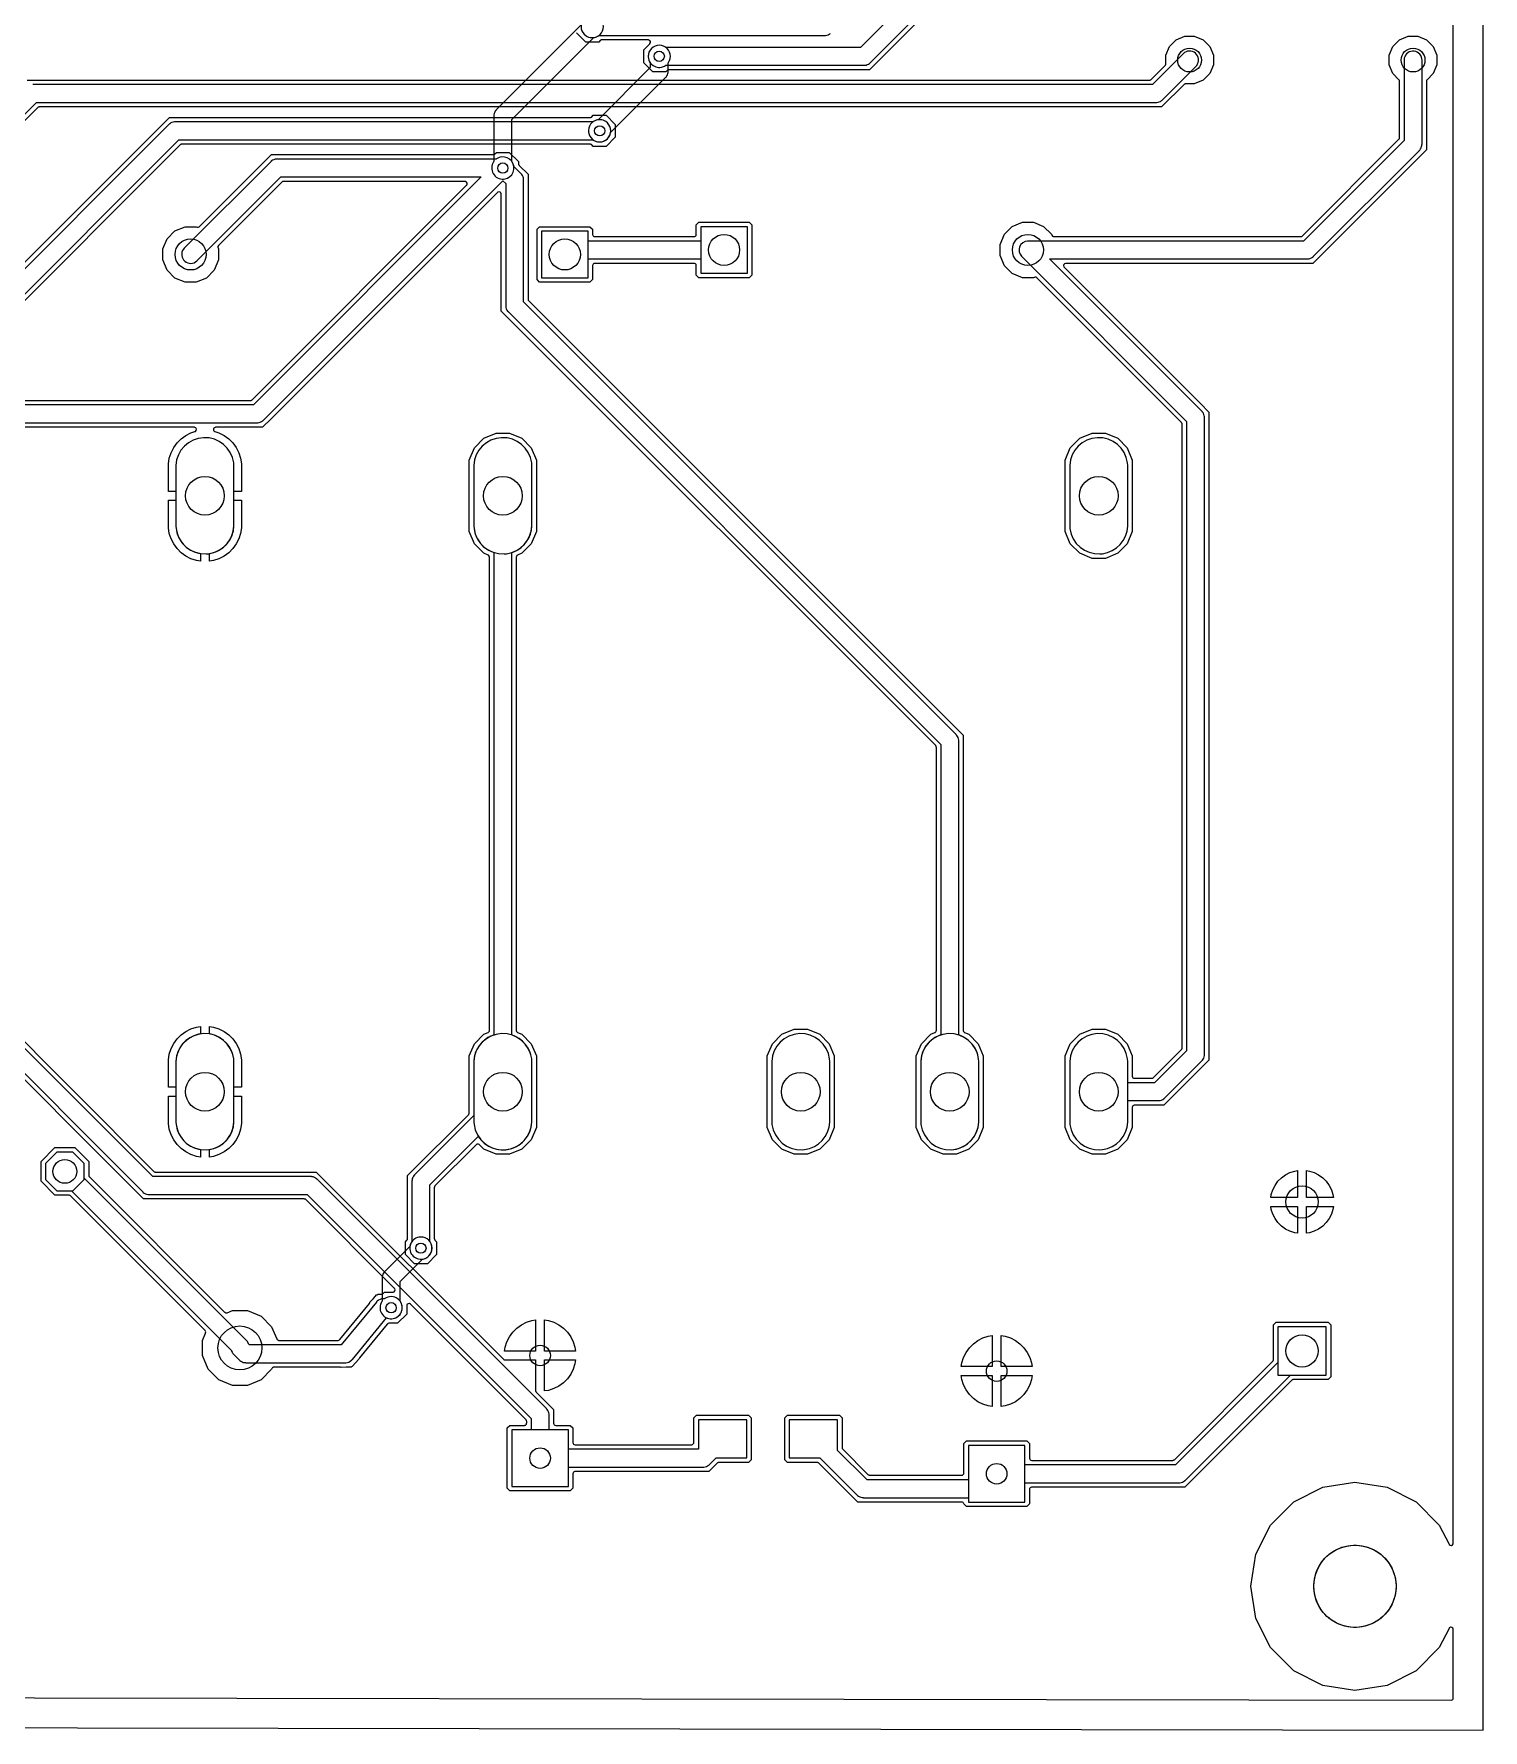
# Model space of a CAD drawing. Header units: millimetres. Extents: x 5.1 to 80.4, y -4 to 85.1.
# Drawn here: x 31 to 80.4, y -4 to 53.8 of the extents above; entities that cross this region are included whole.
import ezdxf

# ---------------------------------------------------------------- set-up
doc = ezdxf.new("R2010")
doc.units = ezdxf.units.MM

msp = doc.modelspace()

# ---------------------------------------------------------------- linework, layer by layer
at = {"layer": '16_copper'}
for points in [[(47.064, 48.904, 0.534512), (47.305, 49.487), (47.295, 49.5), (47.295, 50.928), (50.095, 53.728), (50.112, 53.73, 1), (49.964, 54.474), (49.916, 54.461, 0.26795), (49.666, 54.176), (49.664, 54.159), (46.774, 51.27), (46.767, 51.26), (46.758, 51.252, 0.144213), (46.688, 51.095), (46.687, 51.084, 0.015609), (46.686, 51.065), (46.685, 51.054), (46.685, 49.5), (46.675, 49.487, 0.621839), (47.015, 48.898)], [(50.366, 50.174, 0.303348), (50.664, 50.472), (50.666, 50.489), (52.54, 52.362), (52.547, 52.372), (52.556, 52.38, 0.144213), (52.626, 52.537), (52.627, 52.548, 0.015609), (52.628, 52.567), (52.629, 52.578), (52.629, 52.862), (52.639, 52.875, 1), (52.009, 53.297), (51.984, 53.254, 0.267949), (52.009, 52.875), (52.019, 52.862), (52.019, 52.704), (50.235, 50.92), (50.218, 50.918, 0.936602), (50.317, 50.168)], [(36.959, 36.126, 0.36397), (37.821, 37.066), (37.821, 39.134), (37.813, 39.22, 0.916332), (35.839, 39.134), (35.839, 37.066), (35.847, 36.98, 0.388879), (36.873, 36.119)], [(47.119, 36.126, 0.36397), (47.981, 37.066), (47.981, 39.134), (47.973, 39.22, 0.916332), (45.999, 39.134), (45.999, 37.066), (46.007, 36.98, 0.388879), (47.033, 36.119)], [(67.439, 36.126, 0.36397), (68.301, 37.066), (68.301, 39.134), (68.293, 39.22, 0.916332), (66.319, 39.134), (66.319, 37.066), (66.327, 36.98, 0.388879), (67.353, 36.119)], [(36.959, 15.806, 0.36397), (37.821, 16.746), (37.821, 18.814), (37.813, 18.9, 0.916332), (35.839, 18.814), (35.839, 16.746), (35.847, 16.66, 0.388879), (36.873, 15.799)], [(47.119, 15.806, 0.36397), (47.981, 16.746), (47.981, 18.814), (47.973, 18.9, 0.916332), (45.999, 18.814), (45.999, 16.746), (46.007, 16.66, 0.388879), (47.033, 15.799)], [(57.279, 15.806, 0.36397), (58.141, 16.746), (58.141, 18.814), (58.133, 18.9, 0.916332), (56.159, 18.814), (56.159, 16.746), (56.167, 16.66, 0.388879), (57.193, 15.799)], [(62.359, 15.806, 0.36397), (63.221, 16.746), (63.221, 18.814), (63.213, 18.9, 0.916332), (61.239, 18.814), (61.239, 16.746), (61.247, 16.66, 0.388879), (62.273, 15.799)], [(67.439, 15.806, 0.36397), (68.301, 16.746), (68.301, 18.814), (68.293, 18.9, 0.916332), (66.319, 18.814), (66.319, 16.746), (66.327, 16.66, 0.388879), (67.353, 15.799)], [(43.254, 10.042, 0.534512), (43.495, 10.625), (43.485, 10.638), (43.485, 11.304), (44.253, 12.072), (44.27, 12.074, 1), (44.122, 12.818), (44.074, 12.805, 0.26795), (43.824, 12.52), (43.822, 12.503), (42.964, 11.646), (42.957, 11.636), (42.948, 11.628, 0.144213), (42.878, 11.471), (42.877, 11.46, 0.015609), (42.876, 11.441), (42.875, 11.43), (42.875, 10.638), (42.865, 10.625, 0.621839), (43.205, 10.036)]]:
    msp.add_lwpolyline(points, format="xyb", close=True, dxfattribs=at)
for points in [[(49.898, 47.125), (48.308, 47.125), (48.308, 45.535), (49.898, 45.535)], [(55.33, 47.277), (53.74, 47.277), (53.74, 45.687), (55.33, 45.687)], [(32.715, 14.789), (32.715, 15.336), (32.328, 15.723), (31.781, 15.723), (31.394, 15.336), (31.394, 14.789), (31.781, 14.402), (32.328, 14.402)], [(75.069, 9.766), (73.419, 9.766), (73.419, 8.116), (75.069, 8.116)], [(49.225, 6.251), (47.295, 6.251), (47.295, 4.321), (49.225, 4.321)], [(64.795, 5.718), (62.865, 5.718), (62.865, 3.787), (64.795, 3.787)]]:
    msp.add_lwpolyline(points, close=True, dxfattribs=at)
at = {"layer": '1_copper'}
for points in [[(10.306, -2.854), (79.324, -2.97), (79.33, -2.969, 0.392815), (79.401, -2.894), (79.401, -0.557), (79.4, -0.553), (79.4, -0.549, 0.645589), (79.268, -0.505), (79.264, -0.511), (79.26, -0.516, 0.022656), (79.257, -0.522), (78.924, -1.175), (78.137, -1.962), (77.146, -2.467), (76.048, -2.641), (74.949, -2.467), (73.958, -1.962), (73.172, -1.175), (72.667, -0.184), (72.493, 0.914), (72.667, 2.013), (73.172, 3.004), (73.958, 3.79), (74.949, 4.295), (76.048, 4.469), (77.146, 4.295), (78.137, 3.79), (78.924, 3.004), (79.257, 2.351), (79.259, 2.348), (79.26, 2.344, 0.645601), (79.398, 2.365), (79.399, 2.372), (79.4, 2.379, 0.022652), (79.401, 2.385), (79.401, 79.452)], [(63.03, 57.239), (59.183, 53.391), (52.548, 53.391), (52.535, 53.401, 1), (52.113, 52.771), (52.156, 52.746, 0.131651), (52.349, 52.708), (52.398, 52.714, 0.098492), (52.535, 52.771), (52.548, 52.781), (59.309, 52.781), (59.321, 52.782), (59.333, 52.782, 0.144215), (59.494, 52.844), (59.502, 52.851, 0.015626), (59.516, 52.863), (59.525, 52.87), (63.372, 56.718)], [(62.851, 55.981), (59.789, 52.919), (59.789, 52.919), (59.498, 52.629), (52.649, 52.629), (52.64, 52.628), (52.632, 52.627, 0.087654), (52.607, 52.617), (52.602, 52.612), (52.595, 52.606), (52.544, 52.555), (52.104, 52.555), (51.793, 52.866), (51.793, 53.306), (52.002, 53.515), (52.004, 53.517), (52.006, 53.519, 0.54841), (51.969, 53.642), (51.961, 53.643), (51.953, 53.645, 0.01577), (51.948, 53.645), (50.363, 53.645), (50.354, 53.644), (50.346, 53.643, 0.087654), (50.321, 53.633), (50.316, 53.628), (50.309, 53.622), (50.258, 53.571), (49.818, 53.571), (49.507, 53.882)], [(50.249, 54.417, 1), (49.827, 53.787), (49.87, 53.762, 0.131651), (50.063, 53.724), (50.112, 53.73, 0.098492), (50.249, 53.787), (50.262, 53.797), (57.974, 53.797), (57.986, 53.798), (57.998, 53.798, 0.144215), (58.159, 53.86)], [(28.016, 48.439), (31.089, 51.511), (69.266, 51.511), (69.278, 51.512), (69.29, 51.512, 0.144215), (69.451, 51.574), (69.459, 51.581, 0.015626), (69.473, 51.593), (69.481, 51.6), (70.624, 52.743), (70.653, 52.776, 0.930833), (70.193, 53.175), (69.14, 52.121), (30.963, 52.121)], [(30.773, 52.273), (69.045, 52.273), (69.053, 52.274), (69.062, 52.275, 0.087654), (69.086, 52.285), (69.092, 52.29), (69.099, 52.296), (69.574, 52.77), (69.579, 52.777), (69.584, 52.784, 0.087651), (69.594, 52.808), (69.595, 52.816), (69.596, 52.824), (69.596, 53.121), (69.72, 53.419), (69.948, 53.648), (70.247, 53.772), (70.57, 53.772), (70.869, 53.648), (71.098, 53.419), (71.222, 53.121), (71.222, 52.797), (71.098, 52.499), (70.869, 52.27), (70.57, 52.146), (70.274, 52.146), (70.266, 52.145), (70.257, 52.144, 0.087654), (70.233, 52.134), (70.227, 52.129), (70.22, 52.124), (69.455, 51.359), (31.184, 51.359), (31.175, 51.358), (31.167, 51.357, 0.087654), (31.142, 51.347), (31.137, 51.342), (31.13, 51.336), (28.191, 48.398)], [(29.297, 44.676), (35.625, 51.003), (49.967, 51.003), (49.976, 51.004), (49.984, 51.005, 0.087654), (50.009, 51.015), (50.014, 51.02), (50.021, 51.026), (50.072, 51.077), (50.512, 51.077), (50.823, 50.766), (50.823, 50.326), (50.512, 50.015), (50.072, 50.015), (50.021, 50.066), (50.014, 50.072), (50.008, 50.077, 0.087651), (49.983, 50.087), (49.976, 50.088), (49.967, 50.089), (36.035, 50.089), (36.027, 50.088), (36.018, 50.087, 0.087654), (35.994, 50.077), (35.988, 50.072), (35.981, 50.066), (29.653, 43.739)], [(29.68, 43.98), (35.94, 50.241), (50.068, 50.241), (50.081, 50.231, 1), (50.503, 50.861), (50.46, 50.886, 0.267949), (50.081, 50.861), (50.068, 50.851), (35.814, 50.851), (35.802, 50.85), (35.79, 50.85, 0.144215), (35.629, 50.788), (35.621, 50.781, 0.015626), (35.607, 50.769), (35.598, 50.762), (29.338, 44.501)], [(24.195, 41.351), (38.387, 41.351), (38.395, 41.352), (38.404, 41.353, 0.087654), (38.428, 41.363), (38.434, 41.368), (38.441, 41.374), (45.756, 48.689), (45.758, 48.691), (45.76, 48.693, 0.54841), (45.723, 48.816), (45.714, 48.817), (45.707, 48.819, 0.01577), (45.702, 48.819), (39.51, 48.819), (39.502, 48.818), (39.493, 48.817, 0.087654), (39.469, 48.807), (39.463, 48.802), (39.456, 48.796), (37.293, 46.634), (37.292, 46.632), (37.291, 46.631, 0.218349), (37.271, 46.571), (37.274, 46.56), (37.276, 46.553, 0.00548), (37.277, 46.55), (37.29, 46.518), (37.29, 46.141), (37.146, 45.793), (36.879, 45.526), (36.531, 45.382), (36.154, 45.382), (35.806, 45.526), (35.54, 45.793), (35.395, 46.141), (35.395, 46.518), (35.54, 46.866), (35.806, 47.133), (36.154, 47.277), (36.531, 47.277), (36.564, 47.264, 0.229647), (36.63, 47.267), (36.639, 47.274), (36.645, 47.278, 0.007896), (36.647, 47.28), (39.1, 49.733), (46.665, 49.733), (46.674, 49.734), (46.682, 49.735, 0.087654), (46.707, 49.745), (46.712, 49.75), (46.719, 49.756), (46.77, 49.807), (47.21, 49.807), (47.521, 49.496), (47.521, 49.424), (47.522, 49.415), (47.522, 49.407, 0.072842), (47.533, 49.382), (47.538, 49.377), (47.543, 49.37), (47.56, 49.352), (47.56, 49.352), (47.851, 49.062), (47.851, 44.804), (47.851, 44.798), (47.851, 44.796), (47.852, 44.795), (47.852, 44.787, 0.087654), (47.863, 44.763), (47.868, 44.757), (47.873, 44.75), (62.687, 29.936), (62.687, 19.869), (62.687, 19.868), (62.687, 19.866, 0.218346), (62.716, 19.809), (62.725, 19.804), (62.732, 19.8, 0.00789), (62.734, 19.799), (62.877, 19.74), (63.199, 19.418), (63.373, 18.998), (63.373, 16.562), (63.199, 16.142), (62.877, 15.82), (62.457, 15.646), (62.003, 15.646), (61.583, 15.82), (61.261, 16.142), (61.087, 16.562), (61.087, 18.998), (61.261, 19.418), (61.583, 19.74), (61.726, 19.799), (61.727, 19.8), (61.729, 19.8, 0.21835), (61.77, 19.849), (61.771, 19.859), (61.773, 19.867, 0.007886), (61.773, 19.869), (61.773, 29.526), (61.772, 29.534), (61.771, 29.543, 0.087654), (61.761, 29.567), (61.756, 29.573), (61.75, 29.58), (46.936, 44.394), (46.936, 48.392), (46.936, 48.394), (46.936, 48.397, 0.54841), (46.823, 48.458), (46.816, 48.453), (46.81, 48.449, 0.015772), (46.806, 48.446), (39.088, 40.727), (38.797, 40.437), (37.196, 40.437), (37.186, 40.435), (37.176, 40.434, 0.65539), (37.155, 40.296), (37.162, 40.293), (37.172, 40.288), (37.308, 40.244), (37.482, 40.155), (37.641, 40.04), (37.779, 39.901), (37.894, 39.743), (37.983, 39.568), (38.044, 39.382), (38.075, 39.189), (38.075, 38.252), (37.821, 38.252), (37.821, 39.134), (37.813, 39.22, 0.916332), (35.839, 39.134), (35.839, 38.252), (35.585, 38.252), (35.585, 39.189), (35.616, 39.382), (35.677, 39.568), (35.766, 39.743), (35.881, 39.901), (36.019, 40.04), (36.178, 40.155), (36.352, 40.244), (36.488, 40.288), (36.497, 40.292), (36.506, 40.297, 0.655392), (36.483, 40.434), (36.475, 40.435), (36.464, 40.437), (24.605, 40.437)], [(24.51, 40.589), (38.608, 40.589), (38.62, 40.59), (38.632, 40.59, 0.144215), (38.793, 40.652), (38.801, 40.659, 0.015626), (38.815, 40.671), (38.824, 40.678), (46.99, 48.845), (47.089, 48.746), (47.089, 44.583), (47.089, 44.571), (47.09, 44.559, 0.144215), (47.151, 44.398), (47.158, 44.39, 0.015626), (47.17, 44.376), (47.178, 44.368), (61.925, 29.62), (61.925, 19.714), (61.851, 19.687, 0.291474), (61.239, 18.814), (61.239, 16.746), (61.247, 16.66, 0.916332), (63.221, 16.746), (63.221, 18.814), (63.213, 18.9, 0.289544), (62.535, 19.714), (62.535, 29.747), (62.534, 29.759), (62.534, 29.771, 0.144215), (62.472, 29.931), (62.465, 29.939, 0.015626), (62.453, 29.954), (62.446, 29.962), (47.698, 44.709), (47.698, 48.873), (47.697, 48.885), (47.697, 48.897, 0.144215), (47.636, 49.057), (47.629, 49.065, 0.015626), (47.616, 49.08), (47.609, 49.088), (47.364, 49.333), (47.362, 49.35, 0.534512), (46.779, 49.591), (46.766, 49.581), (39.289, 49.581), (39.277, 49.58), (39.265, 49.58, 0.144215), (39.104, 49.518), (39.096, 49.511, 0.015626), (39.082, 49.499), (39.074, 49.492), (36.127, 46.545), (36.099, 46.512, 0.930833), (36.558, 46.114), (39.415, 48.971), (46.254, 48.971), (38.482, 41.199), (24.384, 41.199)], [(29.664, 20.487), (35.092, 15.059), (35.099, 15.054), (35.105, 15.049, 0.087651), (35.13, 15.039), (35.137, 15.038), (35.146, 15.037), (40.629, 15.037), (47.01, 8.656), (47.017, 8.651), (47.023, 8.645, 0.087651), (47.048, 8.635), (47.055, 8.635), (47.064, 8.633), (48.108, 8.633), (48.108, 7.589), (48.109, 7.581), (48.109, 7.573, 0.087654), (48.12, 7.548), (48.125, 7.543), (48.13, 7.536), (48.717, 6.948), (48.717, 6.48), (48.718, 6.474, 0.392588), (48.793, 6.403), (49.288, 6.403), (49.378, 6.314), (49.378, 5.819), (49.378, 5.814, 0.392588), (49.454, 5.743), (53.429, 5.743), (53.434, 5.744, 0.392588), (53.505, 5.819), (53.505, 6.657), (53.594, 6.746), (55.371, 6.746), (55.46, 6.657), (55.46, 5.23), (55.371, 5.141), (54.358, 5.141), (54.35, 5.14), (54.341, 5.139, 0.087654), (54.317, 5.129), (54.311, 5.124), (54.304, 5.119), (54.014, 4.829), (49.454, 4.829), (49.448, 4.828, 0.392588), (49.378, 4.752), (49.378, 4.257), (49.288, 4.168), (47.232, 4.168), (47.142, 4.257), (47.142, 6.314), (47.232, 6.403), (47.727, 6.403), (47.732, 6.404, 0.353397), (47.802, 6.469), (47.802, 6.474), (47.803, 6.48), (47.803, 6.538, 0.14431), (47.791, 6.579), (47.786, 6.585), (47.78, 6.592), (43.841, 10.532), (43.838, 10.533), (43.837, 10.536, 0.54841), (43.713, 10.499), (43.712, 10.49), (43.711, 10.483, 0.01577), (43.711, 10.478), (43.711, 10.194), (43.4, 9.883), (43.106, 9.883), (43.105, 9.883), (43.104, 9.883, 0.144311), (43.063, 9.87), (43.054, 9.862), (43.048, 9.857, 0.005734), (43.047, 9.856), (42.099, 8.702), (42.097, 8.698), (42.093, 8.694, 0.089796), (42.082, 8.662), (42.082, 8.658), (42.082, 8.656), (41.966, 8.54), (41.964, 8.537), (41.961, 8.534), (41.857, 8.408), (41.855, 8.407), (41.85, 8.407, 0.089796), (41.819, 8.392), (41.816, 8.389), (41.814, 8.387), (41.651, 8.387), (41.647, 8.387), (41.643, 8.387), (41.48, 8.371), (41.478, 8.373), (41.474, 8.376, 0.141394), (41.434, 8.387), (39.185, 8.387), (39.184, 8.387), (39.182, 8.387, 0.144301), (39.141, 8.373), (39.135, 8.367), (39.128, 8.361, 0.007962), (39.126, 8.358), (39.12, 8.349), (39.116, 8.343, 0.006263), (39.115, 8.34), (39.106, 8.319), (38.747, 7.959), (38.277, 7.765), (37.769, 7.765), (37.3, 7.959), (36.94, 8.319), (36.746, 8.788), (36.746, 9.296), (36.852, 9.552), (36.852, 9.554), (36.853, 9.555, 0.218355), (36.848, 9.619), (36.841, 9.627), (36.837, 9.633, 0.007882), (36.835, 9.635), (32.243, 14.227), (32.237, 14.232), (32.23, 14.238, 0.087651), (32.206, 14.248), (32.198, 14.248), (32.189, 14.249), (31.718, 14.249), (31.242, 14.726), (31.242, 15.399), (31.718, 15.875), (32.391, 15.875), (32.868, 15.399), (32.868, 14.928), (32.869, 14.919), (32.869, 14.911, 0.087654), (32.88, 14.886), (32.885, 14.881), (32.89, 14.874), (37.503, 10.261), (37.504, 10.26), (37.505, 10.258, 0.218345), (37.566, 10.239), (37.576, 10.241), (37.584, 10.243, 0.007884), (37.586, 10.244), (37.769, 10.32), (38.277, 10.32), (38.747, 10.125), (39.106, 9.766), (39.279, 9.349), (39.28, 9.347), (39.28, 9.346, 0.21835), (39.329, 9.305), (39.339, 9.303), (39.347, 9.302, 0.007886), (39.349, 9.302), (41.373, 9.302), (41.374, 9.302), (41.375, 9.302, 0.144311), (41.416, 9.315), (41.424, 9.323), (41.43, 9.328, 0.005734), (41.431, 9.33), (42.44, 10.557), (42.442, 10.561), (42.446, 10.564, 0.089796), (42.457, 10.596), (42.457, 10.601), (42.457, 10.603), (42.573, 10.719), (42.575, 10.722), (42.578, 10.724), (42.682, 10.851), (42.684, 10.852), (42.689, 10.852, 0.089796), (42.72, 10.867), (42.723, 10.87), (42.725, 10.871), (42.855, 10.871), (42.864, 10.872), (42.872, 10.873, 0.087654), (42.897, 10.883), (42.902, 10.888), (42.909, 10.894), (42.96, 10.945), (43.244, 10.945), (43.247, 10.945), (43.249, 10.945, 0.54841), (43.31, 11.058), (43.305, 11.065), (43.301, 11.071, 0.015772), (43.298, 11.075), (40.272, 14.1), (40.265, 14.105), (40.259, 14.111, 0.087651), (40.234, 14.121), (40.227, 14.121), (40.218, 14.122), (34.736, 14.122), (28.718, 20.14)], [(28.969, 20.104), (34.709, 14.364), (34.719, 14.356), (34.727, 14.348, 0.144213), (34.884, 14.278), (34.895, 14.277, 0.015609), (34.914, 14.276), (34.925, 14.275), (40.313, 14.275), (47.955, 6.633), (47.955, 6.251), (47.295, 6.251), (47.295, 4.321), (49.225, 4.321), (49.225, 4.981), (53.825, 4.981), (53.837, 4.982), (53.848, 4.982, 0.144215), (54.009, 5.043), (54.017, 5.05, 0.015626), (54.032, 5.063), (54.04, 5.07), (54.263, 5.294), (55.307, 5.294), (55.307, 6.594), (53.657, 6.594), (53.657, 5.591), (49.225, 5.591), (49.225, 6.251), (48.565, 6.251), (48.565, 6.759), (48.564, 6.771), (48.564, 6.783, 0.144215), (48.502, 6.944), (48.495, 6.952, 0.015626), (48.483, 6.966), (48.476, 6.974), (40.655, 14.795), (40.646, 14.803), (40.637, 14.811, 0.144213), (40.48, 14.882), (40.47, 14.882, 0.015609), (40.451, 14.884), (40.439, 14.884), (35.051, 14.884), (29.489, 20.446)]]:
    msp.add_lwpolyline(points, format="xyb", dxfattribs=at)
for points in [[(67.083, 15.646), (66.663, 15.82), (66.341, 16.142), (66.167, 16.562), (66.167, 18.998), (66.341, 19.418), (66.663, 19.74), (67.083, 19.914), (67.537, 19.914), (67.957, 19.74), (68.279, 19.418), (68.453, 18.998), (68.453, 18.313), (68.454, 18.308, 0.392588), (68.529, 18.237), (69.121, 18.237), (69.129, 18.238), (69.138, 18.239, 0.087654), (69.162, 18.249), (69.168, 18.254), (69.175, 18.26), (70.132, 19.217), (70.138, 19.224), (70.143, 19.23, 0.087651), (70.153, 19.255), (70.154, 19.262), (70.155, 19.271), (70.155, 40.544), (70.154, 40.55, 0.008225), (70.154, 40.553), (70.154, 40.553), (70.153, 40.561, 0.087654), (70.143, 40.586), (70.138, 40.591), (70.132, 40.598), (65.199, 45.532), (65.198, 45.532), (65.197, 45.534, 0.218349), (65.136, 45.553), (65.126, 45.551), (65.119, 45.549, 0.00548), (65.116, 45.548), (65.084, 45.535), (64.707, 45.535), (64.359, 45.679), (64.092, 45.945), (63.948, 46.294), (63.948, 46.67), (64.092, 47.019), (64.359, 47.285), (64.707, 47.429), (65.084, 47.429), (65.432, 47.285), (65.699, 47.019), (65.712, 46.986), (65.712, 46.986), (65.713, 46.985), (65.713, 46.984), (65.713, 46.983, 0.21835), (65.762, 46.942), (65.772, 46.941), (65.78, 46.939, 0.007896), (65.782, 46.939), (74.201, 46.939), (74.209, 46.94), (74.218, 46.941, 0.087654), (74.242, 46.951), (74.248, 46.956), (74.255, 46.962), (77.549, 50.256), (77.554, 50.263), (77.56, 50.269, 0.087651), (77.57, 50.294), (77.57, 50.301), (77.572, 50.31), (77.572, 52.235), (77.57, 52.244), (77.57, 52.252, 0.087654), (77.559, 52.276), (77.555, 52.282), (77.549, 52.289), (77.34, 52.499), (77.216, 52.797), (77.216, 53.121), (77.34, 53.419), (77.568, 53.648), (77.867, 53.772), (78.19, 53.772), (78.489, 53.648), (78.718, 53.419), (78.842, 53.121), (78.842, 52.797), (78.718, 52.499), (78.508, 52.289), (78.503, 52.282), (78.498, 52.276, 0.087651), (78.488, 52.251), (78.487, 52.244), (78.486, 52.235), (78.486, 49.899), (74.611, 46.025), (66.183, 46.025), (66.18, 46.024), (66.177, 46.025, 0.54841), (66.117, 45.911), (66.122, 45.904), (66.126, 45.898, 0.015772), (66.129, 45.895), (70.779, 41.245), (71.069, 40.955), (71.069, 18.861), (69.531, 17.323), (68.529, 17.323), (68.524, 17.322, 0.392588), (68.453, 17.247), (68.453, 16.562), (68.279, 16.142), (67.957, 15.82), (67.537, 15.646)], [(67.439, 15.806, 0.36397), (68.301, 16.746), (68.301, 17.475), (69.342, 17.475), (69.354, 17.476), (69.366, 17.476, 0.144215), (69.527, 17.538), (69.535, 17.545, 0.015626), (69.549, 17.557), (69.558, 17.564), (70.828, 18.834), (70.835, 18.844), (70.844, 18.852, 0.144213), (70.914, 19.009), (70.915, 19.02, 0.015609), (70.916, 19.039), (70.917, 19.05), (70.917, 40.765), (70.916, 40.777), (70.916, 40.789, 0.144215), (70.854, 40.95), (70.847, 40.958, 0.015626), (70.835, 40.972), (70.828, 40.981), (65.631, 46.177), (74.422, 46.177), (74.434, 46.178), (74.446, 46.178, 0.144215), (74.607, 46.24), (74.615, 46.247, 0.015626), (74.629, 46.259), (74.638, 46.266), (78.244, 49.873), (78.252, 49.882), (78.261, 49.891, 0.144213), (78.331, 50.048), (78.332, 50.059, 0.015609), (78.333, 50.078), (78.334, 50.089), (78.334, 52.959), (78.33, 53.003, 0.930834), (77.724, 52.959), (77.724, 50.215), (74.296, 46.787), (64.895, 46.787), (64.884, 46.786, 0.654877), (64.68, 46.266), (70.307, 40.639), (70.307, 19.176), (69.216, 18.085), (68.301, 18.085), (68.301, 18.814), (68.293, 18.9, 0.916332), (66.319, 18.814), (66.319, 16.746), (66.327, 16.66, 0.388879), (67.353, 15.799)], [(48.245, 45.382), (48.155, 45.471), (48.155, 47.188), (48.245, 47.277), (49.961, 47.277), (50.05, 47.188), (50.05, 47.015), (50.051, 47.01, 0.392588), (50.126, 46.939), (53.512, 46.939), (53.517, 46.94, 0.334879), (53.586, 47), (53.587, 47.005), (53.587, 47.007), (53.587, 47.007), (53.587, 47.01), (53.588, 47.015), (53.588, 47.34), (53.677, 47.429), (55.394, 47.429), (55.483, 47.34), (55.483, 45.624), (55.394, 45.535), (53.677, 45.535), (53.588, 45.624), (53.588, 45.949), (53.587, 45.954, 0.392588), (53.512, 46.025), (50.126, 46.025), (50.121, 46.024, 0.392588), (50.05, 45.949), (50.05, 45.471), (49.961, 45.382)], [(43.976, 11.915), (43.665, 12.226), (43.665, 12.666), (43.716, 12.717), (43.722, 12.724), (43.727, 12.73, 0.087651), (43.737, 12.755), (43.738, 12.762), (43.739, 12.771), (43.739, 14.921), (45.825, 17.007), (45.83, 17.014), (45.835, 17.021, 0.087651), (45.845, 17.045), (45.846, 17.052), (45.847, 17.061), (45.847, 18.998), (46.021, 19.418), (46.343, 19.74), (46.486, 19.799), (46.487, 19.8), (46.489, 19.8, 0.21835), (46.53, 19.849), (46.531, 19.859), (46.533, 19.867, 0.007886), (46.533, 19.869), (46.533, 36.011), (46.533, 36.012), (46.533, 36.014, 0.218346), (46.504, 36.071), (46.495, 36.076), (46.488, 36.08, 0.00789), (46.486, 36.081), (46.343, 36.14), (46.021, 36.462), (45.847, 36.882), (45.847, 39.318), (46.021, 39.738), (46.343, 40.06), (46.763, 40.234), (47.217, 40.234), (47.637, 40.06), (47.959, 39.738), (48.133, 39.318), (48.133, 36.882), (47.959, 36.462), (47.637, 36.14), (47.494, 36.081), (47.493, 36.08), (47.491, 36.08, 0.21835), (47.45, 36.031), (47.449, 36.021), (47.447, 36.013, 0.007886), (47.447, 36.011), (47.447, 19.869), (47.447, 19.868), (47.447, 19.866, 0.218346), (47.476, 19.809), (47.485, 19.804), (47.492, 19.8, 0.00789), (47.494, 19.799), (47.637, 19.74), (47.959, 19.418), (48.133, 18.998), (48.133, 16.562), (47.959, 16.142), (47.637, 15.82), (47.217, 15.646), (46.763, 15.646), (46.343, 15.82), (46.191, 15.972), (46.186, 15.976, 0.39257), (46.083, 15.972), (44.676, 14.565), (44.67, 14.558), (44.665, 14.552, 0.087651), (44.655, 14.527), (44.654, 14.52), (44.653, 14.511), (44.653, 12.771), (44.654, 12.762), (44.655, 12.754, 0.087654), (44.665, 12.729), (44.67, 12.724), (44.676, 12.717), (44.727, 12.666), (44.727, 12.226), (44.416, 11.915)], [(44.27, 12.074, 0.534512), (44.511, 12.657), (44.501, 12.67), (44.501, 14.606), (46.153, 16.258), (46.154, 16.257, 0.73323), (47.981, 16.746), (47.981, 18.814), (47.973, 18.9, 0.289544), (47.295, 19.714), (47.295, 36.166), (47.369, 36.193, 0.291474), (47.981, 37.066), (47.981, 39.134), (47.973, 39.22, 0.916332), (45.999, 39.134), (45.999, 37.066), (46.007, 36.98, 0.289544), (46.685, 36.166), (46.685, 19.714), (46.611, 19.687, 0.291474), (45.999, 18.814), (45.999, 16.966), (43.98, 14.948), (43.973, 14.938), (43.964, 14.93, 0.144213), (43.894, 14.773), (43.893, 14.762, 0.015609), (43.892, 14.743), (43.891, 14.732), (43.891, 12.67), (43.881, 12.657, 0.621839), (44.221, 12.068)], [(67.439, 36.126, 0.36397), (68.301, 37.066), (68.301, 39.134), (68.293, 39.22, 0.916332), (66.319, 39.134), (66.319, 37.066), (66.327, 36.98, 0.388879), (67.353, 36.119)], [(36.539, 35.895), (36.352, 35.956), (36.178, 36.045), (36.019, 36.16), (35.881, 36.299), (35.766, 36.457), (35.677, 36.632), (35.616, 36.818), (35.585, 37.011), (35.585, 37.948), (35.839, 37.948), (35.839, 37.066), (35.847, 36.98, 0.315299), (36.615, 36.141), (36.678, 36.13), (36.678, 35.873)], [(36.982, 36.13), (37.045, 36.141, 0.339454), (37.821, 37.066), (37.821, 37.948), (38.075, 37.948), (38.075, 37.011), (38.044, 36.818), (37.983, 36.632), (37.894, 36.457), (37.779, 36.299), (37.641, 36.16), (37.482, 36.045), (37.308, 35.956), (37.121, 35.895), (36.982, 35.873)], [(35.585, 17.932), (35.585, 18.869), (35.616, 19.062), (35.677, 19.248), (35.766, 19.423), (35.881, 19.581), (36.019, 19.72), (36.178, 19.835), (36.352, 19.924), (36.539, 19.985), (36.678, 20.007), (36.678, 19.75), (36.615, 19.739, 0.339454), (35.839, 18.814), (35.839, 17.932)], [(37.821, 17.932), (37.821, 18.814), (37.813, 18.9, 0.315299), (37.045, 19.739), (36.982, 19.75), (36.982, 20.007), (37.121, 19.985), (37.308, 19.924), (37.482, 19.835), (37.641, 19.72), (37.779, 19.581), (37.894, 19.423), (37.983, 19.248), (38.044, 19.062), (38.075, 18.869), (38.075, 17.932)], [(57.279, 15.806, 0.36397), (58.141, 16.746), (58.141, 18.814), (58.133, 18.9, 0.916332), (56.159, 18.814), (56.159, 16.746), (56.167, 16.66, 0.388879), (57.193, 15.799)], [(36.539, 15.575), (36.352, 15.636), (36.178, 15.725), (36.019, 15.84), (35.881, 15.979), (35.766, 16.137), (35.677, 16.312), (35.616, 16.498), (35.585, 16.691), (35.585, 17.628), (35.839, 17.628), (35.839, 16.746), (35.847, 16.66, 0.315299), (36.615, 15.821), (36.678, 15.81), (36.678, 15.553)], [(36.982, 15.81), (37.045, 15.821, 0.339454), (37.821, 16.746), (37.821, 17.628), (38.075, 17.628), (38.075, 16.691), (38.044, 16.498), (37.983, 16.312), (37.894, 16.137), (37.779, 15.979), (37.641, 15.84), (37.482, 15.725), (37.308, 15.636), (37.121, 15.575), (36.982, 15.553)], [(41.63, 8.54), (41.635, 8.54, 0.180972), (41.832, 8.621), (41.846, 8.636), (41.855, 8.646, 0.005874), (41.86, 8.651), (43.025, 10.069), (43.058, 10.055, 1), (43.302, 10.773), (43.254, 10.786, 0.165099), (43.012, 10.754), (42.969, 10.729), (42.956, 10.719), (42.914, 10.719, 0.189478), (42.707, 10.637), (42.693, 10.623), (42.684, 10.613, 0.005874), (42.679, 10.608), (41.481, 9.149), (38.347, 9.149), (38.315, 9.182), (38.311, 9.191), (38.308, 9.203, 0.014837), (38.3, 9.221), (38.295, 9.231), (38.289, 9.242, 0.035823), (38.266, 9.279), (38.259, 9.287, 0.015626), (38.246, 9.301), (38.239, 9.309), (32.715, 14.833), (32.715, 15.336), (32.328, 15.723), (31.781, 15.723), (31.394, 15.336), (31.394, 14.789), (31.781, 14.402), (32.284, 14.402), (37.732, 8.954), (37.735, 8.945), (37.738, 8.934, 0.071737), (37.781, 8.858), (37.788, 8.85, 0.015626), (37.8, 8.835), (37.808, 8.827), (38.005, 8.629), (38.015, 8.621), (38.023, 8.613, 0.144213), (38.18, 8.543), (38.191, 8.542, 0.015609), (38.21, 8.541), (38.221, 8.54), (41.625, 8.54)], [(62.802, 3.635), (62.71, 3.727), (62.709, 3.73, 0.332544), (62.636, 3.785), (59.095, 3.785), (57.761, 5.119), (57.754, 5.124), (57.747, 5.129, 0.087651), (57.723, 5.139), (57.715, 5.14), (57.707, 5.141), (56.694, 5.141), (56.605, 5.23), (56.605, 6.657), (56.694, 6.746), (58.471, 6.746), (58.56, 6.657), (58.56, 5.644), (58.561, 5.636), (58.562, 5.627, 0.087654), (58.572, 5.603), (58.577, 5.597), (58.582, 5.59), (59.451, 4.721), (59.458, 4.716), (59.465, 4.711, 0.087651), (59.489, 4.701), (59.496, 4.7), (59.505, 4.699), (62.636, 4.699), (62.642, 4.7, 0.392588), (62.713, 4.775), (62.713, 5.781), (62.802, 5.87), (64.859, 5.87), (64.948, 5.781), (64.948, 5.286), (64.949, 5.28, 0.392588), (65.024, 5.21), (69.835, 5.21), (69.843, 5.211), (69.852, 5.211, 0.087654), (69.876, 5.222), (69.882, 5.227), (69.889, 5.232), (73.244, 8.588), (73.25, 8.594), (73.255, 8.601, 0.087651), (73.265, 8.625), (73.266, 8.633), (73.267, 8.642), (73.267, 9.829), (73.356, 9.918), (75.132, 9.918), (75.222, 9.829), (75.222, 8.053), (75.132, 7.963), (73.945, 7.963), (73.937, 7.962), (73.928, 7.962, 0.087654), (73.904, 7.951), (73.898, 7.946), (73.891, 7.941), (70.245, 4.295), (65.024, 4.295), (65.018, 4.294, 0.392588), (64.948, 4.219), (64.948, 3.724), (64.859, 3.635)], [(64.795, 4.448), (70.056, 4.448), (70.068, 4.448), (70.08, 4.448, 0.144215), (70.241, 4.51), (70.248, 4.517, 0.015626), (70.263, 4.529), (70.271, 4.537), (73.85, 8.116), (75.069, 8.116), (75.069, 9.766), (73.419, 9.766), (73.419, 8.547), (69.929, 5.057), (64.795, 5.057), (64.795, 5.718), (62.865, 5.718), (62.865, 4.547), (59.41, 4.547), (58.407, 5.55), (58.407, 6.594), (56.757, 6.594), (56.757, 5.294), (57.801, 5.294), (59.069, 4.026), (59.078, 4.018), (59.086, 4.01, 0.144213), (59.244, 3.94), (59.254, 3.939, 0.015609), (59.273, 3.938), (59.284, 3.937), (62.865, 3.937), (62.865, 3.787), (64.795, 3.787)]]:
    msp.add_lwpolyline(points, format="xyb", close=True, dxfattribs=at)
for points in [[(49.898, 46.177), (53.74, 46.177), (53.74, 45.687), (55.33, 45.687), (55.33, 47.277), (53.74, 47.277), (53.74, 46.787), (49.898, 46.787), (49.898, 47.125), (48.308, 47.125), (48.308, 45.535), (49.898, 45.535)], [(67.083, 35.966), (66.663, 36.14), (66.341, 36.462), (66.167, 36.882), (66.167, 39.318), (66.341, 39.738), (66.663, 40.06), (67.083, 40.234), (67.537, 40.234), (67.957, 40.06), (68.279, 39.738), (68.453, 39.318), (68.453, 36.882), (68.279, 36.462), (67.957, 36.14), (67.537, 35.966)], [(56.923, 15.646), (56.503, 15.82), (56.181, 16.142), (56.007, 16.562), (56.007, 18.998), (56.181, 19.418), (56.503, 19.74), (56.923, 19.914), (57.377, 19.914), (57.797, 19.74), (58.119, 19.418), (58.293, 18.998), (58.293, 16.562), (58.119, 16.142), (57.797, 15.82), (57.377, 15.646)], [(73.176, 14.173), (73.192, 14.273), (73.244, 14.435), (73.321, 14.586), (73.421, 14.724), (73.541, 14.844), (73.679, 14.944), (73.83, 15.021), (73.992, 15.073), (74.092, 15.089), (74.092, 14.173)], [(74.397, 14.173), (74.397, 15.089), (74.497, 15.073), (74.658, 15.021), (74.81, 14.944), (74.947, 14.844), (75.067, 14.724), (75.167, 14.586), (75.244, 14.435), (75.297, 14.273), (75.313, 14.173)], [(74.244, 14.021), (74.244, 14.021), (74.244, 14.021), (74.244, 14.021)], [(73.992, 12.968), (73.83, 13.021), (73.679, 13.098), (73.541, 13.198), (73.421, 13.318), (73.321, 13.455), (73.244, 13.607), (73.192, 13.768), (73.176, 13.868), (74.092, 13.868), (74.092, 12.952)], [(74.397, 13.868), (75.313, 13.868), (75.297, 13.768), (75.244, 13.607), (75.167, 13.455), (75.067, 13.318), (74.947, 13.198), (74.81, 13.098), (74.658, 13.021), (74.497, 12.968), (74.397, 12.952)], [(47.05, 8.938), (47.071, 9.071), (47.13, 9.254), (47.217, 9.425), (47.33, 9.58), (47.466, 9.716), (47.621, 9.829), (47.792, 9.916), (47.975, 9.975), (48.108, 9.996), (48.108, 8.938)], [(48.412, 8.938), (48.412, 9.996), (48.545, 9.975), (48.728, 9.916), (48.899, 9.829), (49.054, 9.716), (49.19, 9.58), (49.303, 9.425), (49.39, 9.254), (49.449, 9.071), (49.47, 8.938)], [(62.62, 8.405), (62.641, 8.538), (62.7, 8.72), (62.787, 8.891), (62.9, 9.047), (63.036, 9.182), (63.191, 9.295), (63.362, 9.382), (63.545, 9.442), (63.678, 9.463), (63.678, 8.405)], [(63.983, 8.405), (63.983, 9.463), (64.116, 9.442), (64.298, 9.382), (64.469, 9.295), (64.624, 9.182), (64.76, 9.047), (64.873, 8.891), (64.96, 8.72), (65.019, 8.538), (65.04, 8.405)], [(48.26, 8.786), (48.26, 8.786), (48.26, 8.786), (48.26, 8.786)], [(48.412, 8.633), (49.47, 8.633), (49.449, 8.5), (49.39, 8.318), (49.303, 8.147), (49.19, 7.992), (49.054, 7.856), (48.899, 7.743), (48.728, 7.656), (48.545, 7.597), (48.412, 7.576)], [(63.545, 7.063), (63.362, 7.123), (63.191, 7.21), (63.036, 7.323), (62.9, 7.458), (62.787, 7.613), (62.7, 7.784), (62.641, 7.967), (62.62, 8.1), (63.678, 8.1), (63.678, 7.042)], [(63.83, 8.252), (63.83, 8.252), (63.83, 8.252), (63.83, 8.252)], [(63.983, 8.1), (65.04, 8.1), (65.019, 7.967), (64.96, 7.784), (64.873, 7.613), (64.76, 7.458), (64.624, 7.323), (64.469, 7.21), (64.298, 7.123), (64.116, 7.063), (63.983, 7.042)]]:
    msp.add_lwpolyline(points, close=True, dxfattribs=at)
at = {"layer": 'drills_NPTH'}
msp.add_circle((76.048, 0.914), 1.4, dxfattribs=at)
at = {"layer": 'drills_PTH'}
for centre, radius in [((70.409, 52.959), 0.406), ((78.029, 52.959), 0.406), ((36.343, 46.33), 0.53), ((49.103, 46.33), 0.53), ((54.535, 46.482), 0.53), ((64.895, 46.482), 0.53), ((36.83, 38.1), 0.66), ((46.99, 38.1), 0.66), ((67.31, 38.1), 0.66), ((36.83, 17.78), 0.66), ((46.99, 17.78), 0.66), ((57.15, 17.78), 0.66), ((62.23, 17.78), 0.66), ((67.31, 17.78), 0.66), ((32.055, 15.062), 0.406), ((74.244, 14.021), 0.55), ((38.023, 9.042), 0.75), ((74.244, 8.941), 0.55), ((48.26, 8.786), 0.35), ((63.83, 8.252), 0.35), ((48.26, 5.286), 0.35), ((63.83, 4.752), 0.35)]:
    msp.add_circle(centre, radius, dxfattribs=at)
at = {"layer": 'drills_via_1_16'}
for centre in [(52.324, 53.086), (50.292, 50.546), (46.99, 49.276), (44.196, 12.446), (43.18, 10.414)]:
    msp.add_circle(centre, 0.175, dxfattribs=at)
at = {"layer": 'holes'}
msp.add_lwpolyline([(77.448, 0.864), (77.44, 0.765), (77.426, 0.666), (77.405, 0.568), (77.377, 0.472), (77.342, 0.378), (77.3, 0.287), (77.252, 0.2), (77.198, 0.115), (77.138, 0.035), (77.073, -0.04), (77.002, -0.111), (76.927, -0.176), (76.847, -0.236), (76.762, -0.29), (76.675, -0.338), (76.584, -0.38), (76.49, -0.415), (76.394, -0.443), (76.296, -0.464), (76.197, -0.478), (76.098, -0.486), (75.998, -0.486), (75.898, -0.478), (75.799, -0.464), (75.701, -0.443), (75.605, -0.415), (75.512, -0.38), (75.421, -0.338), (75.333, -0.29), (75.249, -0.236), (75.169, -0.176), (75.093, -0.111), (75.022, -0.04), (74.957, 0.035), (74.897, 0.115), (74.843, 0.2), (74.795, 0.287), (74.753, 0.378), (74.718, 0.472), (74.69, 0.568), (74.669, 0.666), (74.655, 0.765), (74.648, 0.864), (74.648, 0.964), (74.655, 1.064), (74.669, 1.163), (74.69, 1.261), (74.718, 1.357), (74.753, 1.45), (74.795, 1.541), (74.843, 1.629), (74.897, 1.713), (74.957, 1.793), (75.022, 1.869), (75.093, 1.94), (75.169, 2.005), (75.249, 2.065), (75.333, 2.119), (75.421, 2.167), (75.512, 2.209), (75.605, 2.244), (75.701, 2.272), (75.799, 2.293), (75.898, 2.307), (75.998, 2.314), (76.098, 2.314), (76.197, 2.307), (76.296, 2.293), (76.394, 2.272), (76.49, 2.244), (76.584, 2.209), (76.675, 2.167), (76.762, 2.119), (76.847, 2.065), (76.927, 2.005), (77.002, 1.94), (77.073, 1.869), (77.138, 1.793), (77.198, 1.713), (77.252, 1.629), (77.3, 1.541), (77.342, 1.45), (77.377, 1.357), (77.405, 1.261), (77.426, 1.163), (77.44, 1.064), (77.448, 0.964), (77.448, 0.864)], close=True, dxfattribs=at)
at = {"layer": 'outline'}
msp.add_lwpolyline([(5.08, -3.861), (80.417, -3.988), (80.417, 85.131), (5.08, 85.08), (5.08, -3.861)], close=True, dxfattribs=at)

doc.saveas('drawing.dxf')
